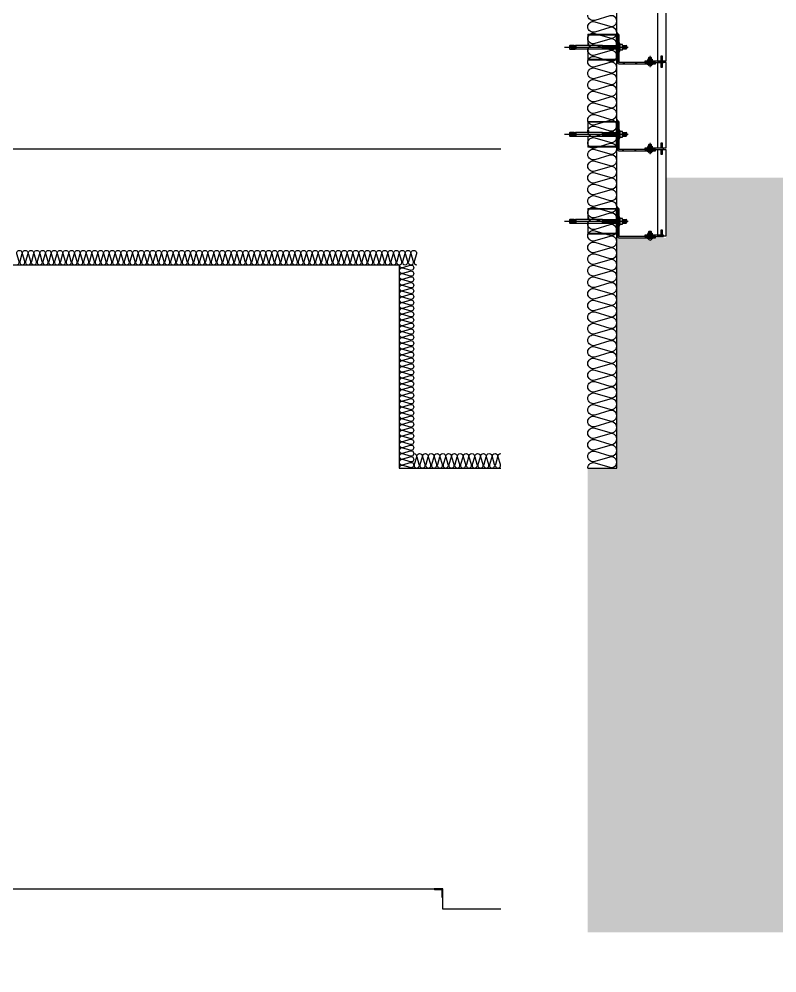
# Model space of a CAD drawing. Header units: millimetres. Extents: x 17311 to 801382, y -242618 to -104888.
# Drawn here: x 788999 to 791613, y -204319 to -201032 of the extents above; entities that cross this region are included whole.
import ezdxf

# ---------------------------------------------------------------- set-up
doc = ezdxf.new("R2010")
doc.units = ezdxf.units.MM
doc.header["$LTSCALE"] = 250
doc.linetypes.add('CENTER', pattern=[50.8, 31.75, -6.35, 6.35, -6.35])
for name, color, linetype in [('4fin', 4, 'Continuous'), ('[0]치수선', 3, 'Continuous'), ('A-FIN', 6, 'Continuous'), ('A-FIN(EX)', 6, 'Continuous'), ('A-FIN-무근', 7, 'Continuous'), ('ANG', 8, 'Continuous'), ('ISL', 251, 'Continuous'), ('S-TEEL', 4, 'Continuous'), ('TR', 7, 'Continuous'), ('지반', 254, 'Continuous')]:
    doc.layers.add(name, color=color, linetype=linetype)
doc.layers.add('CEN', color=1, linetype='Continuous', lineweight=9)

# ---------------------------------------------------------------- blocks, each defined once
blk = doc.blocks.new('A$C6c7ba7a6')
at = {"layer": '[0]치수선', "ltscale": 0.5}
h = blk.add_hatch(color=8, dxfattribs=at)
h.dxf.hatch_style = 1
h.paths.add_polyline_path([(-140, 0.5), (-140, -1.5), (-137.5, -1.5, 0.414214), (-136.5, -0.5), (-136.5, 40), (-138, 40), (-138, 0.5)])
at = {"color": 9, "linetype": 'Continuous', "lineweight": 25}
for p, q in [((-240, 91.5, 0), (-140, 91.5)), ((-240, 91.5, 0), (-240, 53, 0)), ((-240, 89.5, 0), (-140, 89.5)), ((-137.5, 95.5), (-140, 95.5)), ((-140, 95.5), (-140, 89.5)), ((-140, 93.5), (-138, 93.5)), ((-138, 93.5), (-138, 54)), ((-136.5, 94.5), (-136.5, 54)), ((-240, 60.2, 0), (-237, 60.2, 0)), ((-240, 41, 0), (-240, 2.5, 0)), ((-237, 53, 0), (-237, 60.2, 0)), ((-142, 54), (-136.5, 54)), ((-136.5, 40), (-142, 40)), ((-138, 0.5), (-138, 40)), ((-136.5, 40), (-136.5, -0.5)), ((-140, 4.5), (-240, 4.5, 0)), ((-140, 2.5), (-240, 2.5, 0)), ((-140, 4.5), (-140, -1.5)), ((-138, 0.5), (-140, 0.5)), ((-140, -1.5), (-137.5, -1.5))]:
    blk.add_line(p, q, dxfattribs=at)
at = {"color": 9, "ltscale": 0.5}
for p, q in [((-142, 89.5), (-142, 54)), ((-188.8, 53), (-131.5, 53)), ((-188.8, 53), (-187.3, 51.5)), ((-188.8, 41), (-188.8, 53)), ((-188.8, 51.5), (-131.5, 51.5)), ((-188.8, 42.5), (-131.5, 42.5)), ((-188.8, 41), (-187.3, 42.5)), ((-188.8, 41), (-131.5, 41)), ((-187.3, 42.5), (-187.3, 51.5)), ((-142, 40), (-142, 4.5)), ((-129.5, 61.3), (-131.5, 61.3)), ((-131.5, 61.3), (-131.5, 32.8)), ((-129.5, 32.8), (-129.5, 61.3)), ((-129.5, 56), (-129.5, 38)), ((-129.5, 53), (-129.5, 53)), ((-129.5, 51.5), (-129.4, 51.5)), ((-129.5, 42.5), (-129.4, 42.5)), ((-129.5, 41), (-129.5, 41)), ((-120.5, 56.5), (-129, 56.5)), ((-129, 37.5), (-120.5, 37.5)), ((-128.3, 47), (-121.2, 47)), ((-120.1, 51.5), (-106, 51.5)), ((-120.1, 42.5), (-106, 42.5)), ((-120, 38), (-120, 56)), ((-120, 53), (-107.5, 53)), ((-120, 41), (-107.5, 41)), ((-107.5, 41), (-107.5, 53)), ((-106, 51.5), (-107.5, 53)), ((-106, 42.5), (-107.5, 41)), ((-106, 42.5), (-106, 51.5)), ((-131.5, 32.8), (-129.5, 32.8))]:
    blk.add_line(p, q, dxfattribs=at)
at = {"color": 9}
for p, q in [((-302.6, 52, 0), (-302.6, 50.3, 0)), ((-302.6, 43.2, 0), (-302.6, 41.5, 0)), ((-302.6, 41.7, 0), (-297, 42.5, 0)), ((-297, 51.5, 0), (-302.5, 52.3, 0)), ((-302.1, 49.5, 0), (-300.3, 48.3, 0)), ((-302.1, 44, 0), (-300.3, 45.2, 0)), ((-286.6, 53, 0), (-301.6, 53, 0)), ((-301.6, 40.5, 0), (-286.6, 40.5, 0)), ((-292.1, 47.7, 0), (-298.7, 47.7, 0)), ((-292.1, 45.7, 0), (-298.7, 45.7, 0)), ((-297, 51.5, 0), (-283, 51.5, 0)), ((-297, 42.5, 0), (-283, 42.5, 0)), ((-291.6, 48.2, 0), (-291.6, 48.7, 0)), ((-291.6, 44.7, 0), (-291.6, 45.2, 0)), ((-289.6, 50.7, 0), (-289.6, 50.7, 0)), ((-289.6, 42.7, 0), (-289.6, 42.7, 0)), ((-287.6, 44.7, 0), (-287.6, 48.7, 0)), ((-286.6, 53, 0), (-283.6, 53, 0)), ((-286.6, 40.5, 0), (-283.6, 40.5, 0)), ((-283.6, 53, 0), (-283.6, 40.5, 0)), ((-283, 41, 0), (-283, 53, 0)), ((-280, 53, 0), (-283, 53, 0)), ((-283, 41, 0), (-280, 41, 0)), ((-280, 41, 0), (-280, 53, 0)), ((-188.8, 53), (-280, 53, 0)), ((-280, 41, 0), (-188.8, 41))]:
    blk.add_line(p, q, dxfattribs=at)
at = {"color": 9, "linetype": 'Continuous', "lineweight": 25}
for centre, start, end in [((-137.5, 94.5), 0, 90), ((-137.5, -0.5), 270, 0)]:
    blk.add_arc(centre, 1, start, end, dxfattribs=at)
at = {"color": 9}
for centre, radius, start, end in [((-301.6, 52, 0), 1, 90, 180), ((-301.6, 50.3, 0), 1, 180, 236.3099), ((-301.6, 43.2, 0), 1, 123.6901, 180), ((-301.6, 41.5, 0), 1, 180, 270), ((-298.7, 50.7, 0), 3, 236.3099, 270), ((-298.7, 42.7, 0), 3, 90, 123.6901), ((-292.1, 48.2, 0), 0.5, 270, 0), ((-292.1, 45.2, 0), 0.5, 0, 90), ((-289.6, 48.7, 0), 2, 90, 180), ((-289.6, 44.7, 0), 2, 180, 270), ((-289.6, 48.7, 0), 2, 0, 90), ((-289.6, 44.7, 0), 2, 270, 0)]:
    blk.add_arc(centre, radius, start, end, dxfattribs=at)
at = {"color": 9, "ltscale": 0.5}
for centre, start, end in [((-129, 56), 90, 180), ((-129, 38), 180, 270), ((-120.5, 56), 0, 90), ((-120.5, 38), 270, 0)]:
    blk.add_arc(centre, 0.5, start, end, dxfattribs=at)
for centre, major_axis, ratio, start_param, end_param in [((-128.6, 42.2), (0.31, 4.75), 0.187111, 0, 3.166211), ((-128.6, 51.7), (0.31, -4.75), 0.185991, 3.117121, 6.283185), ((-120.9, 51.7), (0.31, 4.75), 0.185108, 3.141593, 6.30754), ((-120.9, 42.2), (0.31, -4.75), 0.185359, -0.024388, 3.141593)]:
    blk.add_ellipse(centre, major_axis=major_axis, ratio=ratio, start_param=start_param, end_param=end_param, dxfattribs=at)
at = {"layer": '[0]치수선', "color": 8, "linetype": 'CENTER', "ltscale": 0.2}
for p, q in [((-320, 47, 0), (-101, 47)), ((-136.5, 54), (-136.5, 40))]:
    blk.add_line(p, q, dxfattribs=at)
at = {"layer": 'ANG'}
for p, q in [((-15.6, 1.5), (-35.4, 1.5)), ((-35.4, 1.5), (-35.4, -0.5)), ((-29.5, 5.5), (-30.5, 6.4)), ((-30.5, 6.4), (-28.5, 6.4)), ((-29.5, 11.4), (-28.5, 12.4)), ((-21.5, 11.4), (-29.5, 11.4)), ((-29.5, 6.4), (-29.5, 11.4)), ((-21.5, 10.4), (-29.5, 10.4)), ((-21.5, 9.4), (-29.5, 9.4)), ((-21.5, 8.4), (-29.5, 8.4)), ((-21.5, 7.4), (-29.5, 7.4)), ((-28.5, 6.4), (-29.5, 5.5)), ((-29.5, 1.5), (-29.5, 5.5)), ((-28.5, 12.4), (-22.5, 12.4)), ((-28.5, 6.4), (-22.5, 6.4)), ((-22.5, 12.4), (-21.5, 11.4)), ((-20.5, 6.4), (-22.5, 6.4)), ((-22.5, 6.4), (-21.5, 5.5)), ((-21.5, 11.4), (-21.5, 6.4)), ((-15.6, -0.5), (-15.6, 1.5)), ((-35.3, -12.5), (-35.3, -10.5)), ((-15.4, -12.5), (-35.3, -12.5)), ((-15.4, -10.5), (-15.4, -12.5))]:
    blk.add_line(p, q, dxfattribs=at)
at = {"layer": 'ANG', "extrusion": (0, 0, -1)}
for p, q in [((-32.4, 6.4), (-32.9, 5.9)), ((-32.9, 5.9), (-32.9, 2)), ((-32.9, 2), (-32.4, 1.5)), ((-30.5, 6.4), (-32.4, 6.4)), ((-21.5, 5.5), (-20.5, 6.4)), ((-21.5, 1.5), (-21.5, 5.5)), ((-20.5, 6.4), (-18.6, 6.4)), ((-18.6, 6.4), (-18.1, 5.9)), ((-18.1, 2), (-18.6, 1.5)), ((-18.1, 5.9), (-18.1, 2))]:
    blk.add_line(p, q, dxfattribs=at)
blk.add_lwpolyline([(-13.5, -0.5), (-13.5, 17), (-16.5, 17), (-16.5, -0.5)], dxfattribs=at)
at = {"layer": 'ANG'}
blk.add_lwpolyline([(-43.5, -5.5), (21.5, -5.5), (21.5, -0.5), (-43.5, -0.5)], close=True, dxfattribs=at)
blk.add_arc((-25.3, -9.5), 8.08, 202.3911, 337.6089, dxfattribs=at)
at = {"layer": 'S-TEEL'}
blk.add_lwpolyline([(-131.5, -10.5), (-6.5, -10.5), (-6.5, -5.5), (-131.5, -5.5), (-131.5, 89.5), (-136.5, 89.5), (-136.5, -5.5, 0.414214)], format="xyb", close=True, dxfattribs=at)
blk = doc.blocks.new('A$C878c86f0')
at = {"layer": '[0]치수선', "ltscale": 0.5}
h = blk.add_hatch(color=8, dxfattribs=at)
h.dxf.hatch_style = 1
h.paths.add_polyline_path([(-140, 0.5), (-140, -1.5), (-137.5, -1.5, 0.414214), (-136.5, -0.5), (-136.5, 40), (-138, 40), (-138, 0.5)])
at = {"layer": 'S-TEEL'}
h = blk.add_hatch(dxfattribs=at)
h.set_pattern_fill('JIS_LC_20A', color=8, scale=1.5, angle=180)
h.set_pattern_definition([(225, (13215.134, 33281.177), (21.213203, -21.213203), []), (225, (13213.634, 33281.177), (21.213203, -21.213203), [])])
h.paths.add_polyline_path([(-131.5, -10.5, -0.414214), (-136.5, -5.5), (-136.5, 89.5), (-131.5, 89.5), (-131.5, -5.5), (-6.5, -5.5), (-6.5, -10.5)])
at = {"color": 9, "linetype": 'Continuous', "lineweight": 25}
for p, q in [((-240, 91.5, 0), (-140, 91.5)), ((-240, 91.5, 0), (-240, 53, 0)), ((-240, 89.5, 0), (-140, 89.5)), ((-137.5, 95.5), (-140, 95.5)), ((-140, 95.5), (-140, 89.5)), ((-140, 93.5), (-138, 93.5)), ((-138, 93.5), (-138, 54)), ((-136.5, 94.5), (-136.5, 54)), ((-240, 60.2, 0), (-237, 60.2, 0)), ((-240, 41, 0), (-240, 2.5, 0)), ((-237, 53, 0), (-237, 60.2, 0)), ((-142, 54), (-136.5, 54)), ((-136.5, 40), (-142, 40)), ((-138, 0.5), (-138, 40)), ((-136.5, 40), (-136.5, -0.5)), ((-140, 4.5), (-240, 4.5, 0)), ((-140, 2.5), (-240, 2.5, 0)), ((-140, 4.5), (-140, -1.5)), ((-138, 0.5), (-140, 0.5)), ((-140, -1.5), (-137.5, -1.5))]:
    blk.add_line(p, q, dxfattribs=at)
at = {"color": 9, "ltscale": 0.5}
for p, q in [((-142, 89.5), (-142, 54)), ((-188.8, 53), (-131.5, 53)), ((-188.8, 53), (-187.3, 51.5)), ((-188.8, 41), (-188.8, 53)), ((-188.8, 51.5), (-131.5, 51.5)), ((-188.8, 42.5), (-131.5, 42.5)), ((-188.8, 41), (-187.3, 42.5)), ((-188.8, 41), (-131.5, 41)), ((-187.3, 42.5), (-187.3, 51.5)), ((-142, 40), (-142, 4.5)), ((-129.5, 61.3), (-131.5, 61.3)), ((-131.5, 61.3), (-131.5, 32.8)), ((-129.5, 32.8), (-129.5, 61.3)), ((-129.5, 56), (-129.5, 38)), ((-129.5, 53), (-129.5, 53)), ((-129.5, 51.5), (-129.4, 51.5)), ((-129.5, 42.5), (-129.4, 42.5)), ((-129.5, 41), (-129.5, 41)), ((-120.5, 56.5), (-129, 56.5)), ((-129, 37.5), (-120.5, 37.5)), ((-128.3, 47), (-121.2, 47)), ((-120.1, 51.5), (-106, 51.5)), ((-120.1, 42.5), (-106, 42.5)), ((-120, 38), (-120, 56)), ((-120, 53), (-107.5, 53)), ((-120, 41), (-107.5, 41)), ((-107.5, 41), (-107.5, 53)), ((-106, 51.5), (-107.5, 53)), ((-106, 42.5), (-107.5, 41)), ((-106, 42.5), (-106, 51.5)), ((-131.5, 32.8), (-129.5, 32.8))]:
    blk.add_line(p, q, dxfattribs=at)
at = {"color": 9}
for p, q in [((-302.6, 52, 0), (-302.6, 50.3, 0)), ((-302.6, 43.2, 0), (-302.6, 41.5, 0)), ((-302.6, 41.7, 0), (-297, 42.5, 0)), ((-297, 51.5, 0), (-302.5, 52.3, 0)), ((-302.1, 49.5, 0), (-300.3, 48.3, 0)), ((-302.1, 44, 0), (-300.3, 45.2, 0)), ((-286.6, 53, 0), (-301.6, 53, 0)), ((-301.6, 40.5, 0), (-286.6, 40.5, 0)), ((-292.1, 47.7, 0), (-298.7, 47.7, 0)), ((-292.1, 45.7, 0), (-298.7, 45.7, 0)), ((-297, 51.5, 0), (-283, 51.5, 0)), ((-297, 42.5, 0), (-283, 42.5, 0)), ((-291.6, 48.2, 0), (-291.6, 48.7, 0)), ((-291.6, 44.7, 0), (-291.6, 45.2, 0)), ((-289.6, 50.7, 0), (-289.6, 50.7, 0)), ((-289.6, 42.7, 0), (-289.6, 42.7, 0)), ((-287.6, 44.7, 0), (-287.6, 48.7, 0)), ((-286.6, 53, 0), (-283.6, 53, 0)), ((-286.6, 40.5, 0), (-283.6, 40.5, 0)), ((-283.6, 53, 0), (-283.6, 40.5, 0)), ((-283, 41, 0), (-283, 53, 0)), ((-280, 53, 0), (-283, 53, 0)), ((-283, 41, 0), (-280, 41, 0)), ((-280, 41, 0), (-280, 53, 0)), ((-188.8, 53), (-280, 53, 0)), ((-280, 41, 0), (-188.8, 41))]:
    blk.add_line(p, q, dxfattribs=at)
at = {"color": 9, "linetype": 'Continuous', "lineweight": 25}
for centre, start, end in [((-137.5, 94.5), 0, 90), ((-137.5, -0.5), 270, 0)]:
    blk.add_arc(centre, 1, start, end, dxfattribs=at)
at = {"color": 9}
for centre, radius, start, end in [((-301.6, 52, 0), 1, 90, 180), ((-301.6, 50.3, 0), 1, 180, 236.3099), ((-301.6, 43.2, 0), 1, 123.6901, 180), ((-301.6, 41.5, 0), 1, 180, 270), ((-298.7, 50.7, 0), 3, 236.3099, 270), ((-298.7, 42.7, 0), 3, 90, 123.6901), ((-292.1, 48.2, 0), 0.5, 270, 0), ((-292.1, 45.2, 0), 0.5, 0, 90), ((-289.6, 48.7, 0), 2, 90, 180), ((-289.6, 44.7, 0), 2, 180, 270), ((-289.6, 48.7, 0), 2, 0, 90), ((-289.6, 44.7, 0), 2, 270, 0)]:
    blk.add_arc(centre, radius, start, end, dxfattribs=at)
at = {"color": 9, "ltscale": 0.5}
for centre, start, end in [((-129, 56), 90, 180), ((-129, 38), 180, 270), ((-120.5, 56), 0, 90), ((-120.5, 38), 270, 0)]:
    blk.add_arc(centre, 0.5, start, end, dxfattribs=at)
for centre, major_axis, ratio, start_param, end_param in [((-128.6, 42.2), (0.31, 4.75), 0.187111, 0, 3.166211), ((-128.6, 51.7), (0.31, -4.75), 0.185991, 3.117121, 6.283185), ((-120.9, 51.7), (0.31, 4.75), 0.185108, 3.141593, 6.30754), ((-120.9, 42.2), (0.31, -4.75), 0.185359, -0.024388, 3.141593)]:
    blk.add_ellipse(centre, major_axis=major_axis, ratio=ratio, start_param=start_param, end_param=end_param, dxfattribs=at)
at = {"layer": '[0]치수선', "color": 8, "linetype": 'CENTER', "ltscale": 0.2}
for p, q in [((-320, 47, 0), (-101, 47)), ((-136.5, 54), (-136.5, 40))]:
    blk.add_line(p, q, dxfattribs=at)
at = {"layer": 'ANG'}
for p, q in [((-15.6, 1.5), (-35.4, 1.5)), ((-35.4, 1.5), (-35.4, -0.5)), ((-29.5, 5.5), (-30.5, 6.4)), ((-30.5, 6.4), (-28.5, 6.4)), ((-29.5, 11.4), (-28.5, 12.4)), ((-21.5, 11.4), (-29.5, 11.4)), ((-29.5, 6.4), (-29.5, 11.4)), ((-21.5, 10.4), (-29.5, 10.4)), ((-21.5, 9.4), (-29.5, 9.4)), ((-21.5, 8.4), (-29.5, 8.4)), ((-21.5, 7.4), (-29.5, 7.4)), ((-28.5, 6.4), (-29.5, 5.5)), ((-29.5, 1.5), (-29.5, 5.5)), ((-28.5, 12.4), (-22.5, 12.4)), ((-28.5, 6.4), (-22.5, 6.4)), ((-22.5, 12.4), (-21.5, 11.4)), ((-20.5, 6.4), (-22.5, 6.4)), ((-22.5, 6.4), (-21.5, 5.5)), ((-21.5, 11.4), (-21.5, 6.4)), ((-15.6, -0.5), (-15.6, 1.5)), ((-35.3, -12.5), (-35.3, -10.5)), ((-15.4, -12.5), (-35.3, -12.5)), ((-15.4, -10.5), (-15.4, -12.5))]:
    blk.add_line(p, q, dxfattribs=at)
at = {"layer": 'ANG', "extrusion": (0, 0, -1)}
for p, q in [((-32.4, 6.4), (-32.9, 5.9)), ((-32.9, 5.9), (-32.9, 2)), ((-32.9, 2), (-32.4, 1.5)), ((-30.5, 6.4), (-32.4, 6.4)), ((-21.5, 5.5), (-20.5, 6.4)), ((-21.5, 1.5), (-21.5, 5.5)), ((-20.5, 6.4), (-18.6, 6.4)), ((-18.6, 6.4), (-18.1, 5.9)), ((-18.1, 2), (-18.6, 1.5)), ((-18.1, 5.9), (-18.1, 2))]:
    blk.add_line(p, q, dxfattribs=at)
for points in [[(-13.5, -0.5), (-13.5, 17), (-16.5, 17), (-16.5, -0.5)], [(-16.5, -5.5), (-16.5, -23), (-13.5, -23), (-13.5, -5.5)]]:
    blk.add_lwpolyline(points, dxfattribs=at)
at = {"layer": 'ANG'}
blk.add_lwpolyline([(-43.5, -5.5), (21.5, -5.5), (21.5, -0.5), (-43.5, -0.5)], close=True, dxfattribs=at)
blk.add_arc((-25.3, -9.5), 8.08, 202.3911, 337.6089, dxfattribs=at)
at = {"layer": 'CEN'}
blk.add_line((-25.5, 17.8), (-25.5, -21.2), dxfattribs=at)
at = {"layer": 'S-TEEL'}
blk.add_lwpolyline([(-131.5, -10.5), (-6.5, -10.5), (-6.5, -5.5), (-131.5, -5.5), (-131.5, 89.5), (-136.5, 89.5), (-136.5, -5.5, 0.414214)], format="xyb", close=True, dxfattribs=at)
blk = doc.blocks.new('A$C1B416526')
at = {"layer": '4fin'}
blk.add_lwpolyline([(-30, 70, 0.164028), (-28.7, 67), (-3, 67), (-3, 41.2, 0.19024), (0, 40), (0, 70)], format="xyb", close=True, dxfattribs=at)
at = {"layer": 'A-FIN-무근'}
for p, q in [((0, 0), (0, 70)), ((200, 0), (0, 0))]:
    blk.add_line(p, q, dxfattribs=at)

msp = doc.modelspace()

# ---------------------------------------------------------------- hatches: boundary and pattern name
at = {"layer": '지반'}
h = msp.add_hatch(dxfattribs=at)
h.set_pattern_fill('EARTH', color=251, scale=70, angle=45)
h.paths.add_polyline_path([(746860.7, -201889.5), (739060.7, -201889.5), (739060.7, -203129.5), (739160.7, -203129.5), (739160.7, -203189.5), (735960.7, -203189.5), (735960.7, -203129.5), (736060.7, -203129.5), (736060.7, -201889.5), (728260.7, -201889.5), (728260.7, -203129.5), (728360.7, -203129.5), (728360.7, -203189.5), (725160.7, -203189.5), (725160.7, -203129.5), (725260.7, -203129.5), (725260.7, -201889.5), (717530.7, -201889.5), (717530.7, -203199.5), (717630.7, -203199.5), (717630.7, -203259.5), (714290.7, -203259.5), (714290.7, -203199.5), (714390.7, -203199.5), (714390.7, -201899.5), (712730.7, -201899.5), (712730.7, -202599.5), (712430.7, -202599.5), (712430.7, -203659.5), (713030.7, -203659.5), (713030.7, -205299.5), (713130.7, -205299.5), (713130.7, -205359.5), (704240.7, -205359.5), (704240.7, -205299.5), (704340.7, -205299.5), (704340.7, -203659.5), (705660.7, -203659.5), (705660.7, -202089.8), (705490.7, -202089.8), (705490.7, -201979.5), (703610.7, -201979.5), (703610.7, -202229.5), (703660.7, -202229.5), (703660.7, -202289.5), (703410.7, -202289.5), (703410.7, -202229.5), (703460.7, -202229.5), (703460.7, -202129.5), (692060.7, -202129.5), (692060.7, -201879.5), (650617.6, -201879.5), (650617.6, -213174), (801382.4, -213174), (801382.4, -201579.5), (791230.7, -201579.5), (791230.7, -201786.8), (791060.7, -201786.8), (791060.7, -202579.5), (790960.7, -202579.5), (790960.7, -204179.5), (792310.7, -204179.5), (792310.7, -205679.5), (792410.7, -205679.5), (792410.7, -205739.5), (783660.7, -205739.5), (783660.7, -205679.5), (783760.7, -205679.5), (783760.7, -204639.5), (782260.7, -204639.5), (782260.7, -205679.5), (782360.7, -205679.5), (782360.7, -205739.5), (779160.7, -205739.5), (779160.7, -205679.5), (779260.7, -205679.5), (779260.7, -204539.5), (771460.7, -204539.5), (771460.7, -205679.5), (771560.7, -205679.5), (771560.7, -205739.5), (768360.7, -205739.5), (768360.7, -205679.5), (768460.7, -205679.5), (768460.7, -204179.5), (769360.7, -204179.5), (769360.7, -201889.5), (760660.7, -201889.5), (760660.7, -203129.5), (760760.7, -203129.5), (760760.7, -203189.5), (757560.7, -203189.5), (757560.7, -203129.5), (757660.7, -203129.5), (757660.7, -201889.5), (749860.7, -201889.5), (749860.7, -203129.5), (749960.7, -203129.5), (749960.7, -203189.5), (746760.7, -203189.5), (746760.7, -203129.5), (746860.7, -203129.5)])

# ---------------------------------------------------------------- linework, layer by layer
at = {"layer": 'A-FIN'}
for p, q in [((784560.7, -201479.5), (790660.7, -201479.5)), ((769860.7, -204029.5), (790460.7, -204029.5))]:
    msp.add_line(p, q, dxfattribs=at)
at = {"layer": 'A-FIN(EX)'}
for points in [[(791200.7, -200894.5), (791200.7, -201176.5), (791230.7, -201176.5), (791230.7, -200894.5)], [(791200.7, -201182.5), (791200.7, -201476.5), (791230.7, -201476.5), (791230.7, -201182.5)], [(791200.7, -201482.5), (791200.7, -201779.5), (791230.7, -201779.5), (791230.7, -201482.5)]]:
    msp.add_lwpolyline(points, close=True, dxfattribs=at)
at = {"layer": 'ISL'}
for p, q in [((791060.7, -202579.5), (791060.7, -154479.5)), ((790960.7, -202579.5), (791060.7, -202579.5))]:
    msp.add_line(p, q, dxfattribs=at)
for points in [[(790960.7, -202579.5, -0.509267), (790984.9, -202561.8), (791036.4, -202577.1, 1.372593), (791036.4, -202541.8), (790984.9, -202557.1, -0.509267), (790960.7, -202539.5, -0.509267), (790984.9, -202521.8), (791036.4, -202537.1, 1.372593), (791036.4, -202501.8), (790984.9, -202517.1, -0.509267), (790960.7, -202499.5, -0.509267), (790984.9, -202481.8), (791036.4, -202497.1, 1.372593), (791036.4, -202461.8), (790984.9, -202477.1, -0.509267), (790960.7, -202459.5, -0.509267), (790984.9, -202441.8), (791036.4, -202457.1, 1.372593), (791036.4, -202421.8), (790984.9, -202437.1, -0.509267), (790960.7, -202419.5, -0.509267), (790984.9, -202401.8), (791036.4, -202417.1, 1.372593), (791036.4, -202381.8), (790984.9, -202397.1, -0.509267), (790960.7, -202379.5, -0.509267), (790984.9, -202361.8), (791036.4, -202377.1, 1.372593), (791036.4, -202341.8), (790984.9, -202357.1, -0.509267), (790960.7, -202339.5, -0.509267), (790984.9, -202321.8), (791036.4, -202337.1, 1.372593), (791036.4, -202301.8), (790984.9, -202317.1, -0.509267), (790960.7, -202299.5, -0.509267), (790984.9, -202281.8), (791036.4, -202297.1, 1.372593), (791036.4, -202261.8), (790984.9, -202277.1, -0.509267), (790960.7, -202259.5, -0.509267), (790984.9, -202241.8), (791036.4, -202257.1, 1.372593), (791036.4, -202221.8), (790984.9, -202237.1, -0.509267), (790960.7, -202219.5, -0.509267), (790984.9, -202201.8), (791036.4, -202217.1, 1.372593), (791036.4, -202181.8), (790984.9, -202197.1, -0.509267), (790960.7, -202179.5, -0.509267), (790984.9, -202161.8), (791036.4, -202177.1, 1.372593), (791036.4, -202141.8), (790984.9, -202157.1, -0.509267), (790960.7, -202139.5, -0.509267), (790984.9, -202121.8), (791036.4, -202137.1, 1.372593), (791036.4, -202101.8), (790984.9, -202117.1, -0.509267), (790960.7, -202099.5, -0.509267), (790984.9, -202081.8), (791036.4, -202097.1, 1.372593), (791036.4, -202061.8), (790984.9, -202077.1, -0.509267), (790960.7, -202059.5, -0.509267), (790984.9, -202041.8), (791036.4, -202057.1, 1.372593), (791036.4, -202021.8), (790984.9, -202037.1, -0.509267), (790960.7, -202019.5, -0.509267), (790984.9, -202001.8), (791036.4, -202017.1, 1.372593), (791036.4, -201981.8), (790984.9, -201997.1, -0.509267), (790960.7, -201979.5, -0.509267), (790984.9, -201961.8), (791036.4, -201977.1, 1.372593), (791036.4, -201941.8), (790984.9, -201957.1, -0.509267), (790960.7, -201939.5, -0.509267), (790984.9, -201921.8), (791036.4, -201937.1, 1.372593), (791036.4, -201901.8), (790984.9, -201917.1, -0.509267), (790960.7, -201899.5, -0.509267), (790984.9, -201881.8), (791036.4, -201897.1, 1.372593), (791036.4, -201861.8), (790984.9, -201877.1, -0.509267), (790960.7, -201859.5, -0.509267), (790984.9, -201841.8), (791036.4, -201857.1, 1.372593), (791036.4, -201821.8), (790984.9, -201837.1, -0.509267), (790960.7, -201819.5, -0.509267), (790984.9, -201801.8), (791036.4, -201817.1, 1.372593), (791036.4, -201781.8), (790984.9, -201797.1, -0.509267), (790960.7, -201779.5, -0.509267), (790984.9, -201761.8), (791036.4, -201777.1, 1.372593), (791036.4, -201741.8), (790984.9, -201757.1, -0.509267), (790960.7, -201739.5, -0.509267), (790984.9, -201721.8), (791036.4, -201737.1, 1.372593), (791036.4, -201701.8), (790984.9, -201717.1, -0.509267), (790960.7, -201699.5, -0.509267), (790984.9, -201681.8), (791036.4, -201697.1, 1.372593), (791036.4, -201661.8), (790984.9, -201677.1, -0.509267), (790960.7, -201659.5, -0.509267), (790984.9, -201641.8), (791036.4, -201657.1, 1.372593), (791036.4, -201621.8), (790984.9, -201637.1, -0.509267), (790960.7, -201619.5, -0.509267), (790984.9, -201601.8), (791036.4, -201617.1, 1.372593), (791036.4, -201581.8), (790984.9, -201597.1, -0.509267), (790960.7, -201579.5, -0.509267), (790984.9, -201561.8), (791036.4, -201577.1, 1.372593), (791036.4, -201541.8), (790984.9, -201557.1, -0.509267), (790960.7, -201539.5, -0.509267), (790984.9, -201521.8), (791036.4, -201537.1, 1.372593), (791036.4, -201501.8), (790984.9, -201517.1, -0.509267), (790960.7, -201499.5, -0.509267), (790984.9, -201481.8), (791036.4, -201497.1, 1.372593), (791036.4, -201461.8), (790984.9, -201477.1, -0.509267), (790960.7, -201459.5, -0.509267), (790984.9, -201441.8), (791036.4, -201457.1, 1.372593), (791036.4, -201421.8), (790984.9, -201437.1, -0.509267), (790960.7, -201419.5, -0.509267), (790984.9, -201401.8), (791036.4, -201417.1, 1.372593), (791036.4, -201381.8), (790984.9, -201397.1, -0.509267), (790960.7, -201379.5, -0.509267), (790984.9, -201361.8), (791036.4, -201377.1, 1.372593), (791036.4, -201341.8), (790984.9, -201357.1, -0.509267), (790960.7, -201339.5, -0.509267), (790984.9, -201321.8), (791036.4, -201337.1, 1.372593), (791036.4, -201301.8), (790984.9, -201317.1, -0.509267), (790960.7, -201299.5, -0.509267), (790984.9, -201281.8), (791036.4, -201297.1, 1.372593), (791036.4, -201261.8), (790984.9, -201277.1, -0.509267), (790960.7, -201259.5, -0.509267), (790984.9, -201241.8), (791036.4, -201257.1, 1.372593), (791036.4, -201221.8), (790984.9, -201237.1, -0.509267), (790960.7, -201219.5, -0.509267), (790984.9, -201201.8), (791036.4, -201217.1, 1.372593), (791036.4, -201181.8), (790984.9, -201197.1, -0.509267), (790960.7, -201179.5, -0.509267), (790984.9, -201161.8), (791036.4, -201177.1, 1.372593), (791036.4, -201141.8), (790984.9, -201157.1, -0.509267), (790960.7, -201139.5, -0.509267), (790984.9, -201121.8), (791036.4, -201137.1, 1.372593), (791036.4, -201101.8), (790984.9, -201117.1, -0.509267), (790960.7, -201099.5, -0.509267), (790984.9, -201081.8), (791036.4, -201097.1, 1.372593), (791036.4, -201061.8), (790984.9, -201077.1, -0.509267), (790960.7, -201059.5, -0.509267), (790984.9, -201041.8), (791036.4, -201057.1, 1.372593), (791036.4, -201021.8), (790984.9, -201037.1, -0.509267), (790960.7, -201019.5, -0.509267)], [(788990.7, -201879.5, 0.509267), (788999.5, -201867.4), (788991.8, -201841.6, -1.372593), (789009.5, -201841.6), (789001.8, -201867.4, 0.509267), (789010.7, -201879.5, 0.509267), (789019.5, -201867.4), (789011.8, -201841.6, -1.372593), (789029.5, -201841.6), (789021.8, -201867.4, 0.509267), (789030.7, -201879.5, 0.509267), (789039.5, -201867.4), (789031.8, -201841.6, -1.372593), (789049.5, -201841.6), (789041.8, -201867.4, 0.509267), (789050.7, -201879.5, 0.509267), (789059.5, -201867.4), (789051.8, -201841.6, -1.372593), (789069.5, -201841.6), (789061.8, -201867.4, 0.509267), (789070.7, -201879.5, 0.509267), (789079.5, -201867.4), (789071.8, -201841.6, -1.372593), (789089.5, -201841.6), (789081.8, -201867.4, 0.509267), (789090.7, -201879.5, 0.509267), (789099.5, -201867.4), (789091.8, -201841.6, -1.372593), (789109.5, -201841.6), (789101.8, -201867.4, 0.509267), (789110.7, -201879.5, 0.509267), (789119.5, -201867.4), (789111.8, -201841.6, -1.372593), (789129.5, -201841.6), (789121.8, -201867.4, 0.509267), (789130.7, -201879.5, 0.509267), (789139.5, -201867.4), (789131.8, -201841.6, -1.372593), (789149.5, -201841.6), (789141.8, -201867.4, 0.509267), (789150.7, -201879.5, 0.509267), (789159.5, -201867.4), (789151.8, -201841.6, -1.372593), (789169.5, -201841.6), (789161.8, -201867.4, 0.509267), (789170.7, -201879.5, 0.509267), (789179.5, -201867.4), (789171.8, -201841.6, -1.372593), (789189.5, -201841.6), (789181.8, -201867.4, 0.509267), (789190.7, -201879.5, 0.509267), (789199.5, -201867.4), (789191.8, -201841.6, -1.372593), (789209.5, -201841.6), (789201.8, -201867.4, 0.509267), (789210.7, -201879.5, 0.509267), (789219.5, -201867.4), (789211.8, -201841.6, -1.372593), (789229.5, -201841.6), (789221.8, -201867.4, 0.509267), (789230.7, -201879.5, 0.509267), (789239.5, -201867.4), (789231.8, -201841.6, -1.372593), (789249.5, -201841.6), (789241.8, -201867.4, 0.509267), (789250.7, -201879.5, 0.509267), (789259.5, -201867.4), (789251.8, -201841.6, -1.372593), (789269.5, -201841.6), (789261.8, -201867.4, 0.509267), (789270.7, -201879.5, 0.509267), (789279.5, -201867.4), (789271.8, -201841.6, -1.372593), (789289.5, -201841.6), (789281.8, -201867.4, 0.509267), (789290.7, -201879.5, 0.509267), (789299.5, -201867.4), (789291.8, -201841.6, -1.372593), (789309.5, -201841.6), (789301.8, -201867.4, 0.509267), (789310.7, -201879.5, 0.509267), (789319.5, -201867.4), (789311.8, -201841.6, -1.372593), (789329.5, -201841.6), (789321.8, -201867.4, 0.509267), (789330.7, -201879.5, 0.509267), (789339.5, -201867.4), (789331.8, -201841.6, -1.372593), (789349.5, -201841.6), (789341.8, -201867.4, 0.509267), (789350.7, -201879.5, 0.509267), (789359.5, -201867.4), (789351.8, -201841.6, -1.372593), (789369.5, -201841.6), (789361.8, -201867.4, 0.509267), (789370.7, -201879.5, 0.509267), (789379.5, -201867.4), (789371.8, -201841.6, -1.372593), (789389.5, -201841.6), (789381.8, -201867.4, 0.509267), (789390.7, -201879.5, 0.509267), (789399.5, -201867.4), (789391.8, -201841.6, -1.372593), (789409.5, -201841.6), (789401.8, -201867.4, 0.509267), (789410.7, -201879.5, 0.509267), (789419.5, -201867.4), (789411.8, -201841.6, -1.372593), (789429.5, -201841.6), (789421.8, -201867.4, 0.509267), (789430.7, -201879.5, 0.509267), (789439.5, -201867.4), (789431.8, -201841.6, -1.372593), (789449.5, -201841.6), (789441.8, -201867.4, 0.509267), (789450.7, -201879.5, 0.509267), (789459.5, -201867.4), (789451.8, -201841.6, -1.372593), (789469.5, -201841.6), (789461.8, -201867.4, 0.509267), (789470.7, -201879.5, 0.509267), (789479.5, -201867.4), (789471.8, -201841.6, -1.372593), (789489.5, -201841.6), (789481.8, -201867.4, 0.509267), (789490.7, -201879.5, 0.509267), (789499.5, -201867.4), (789491.8, -201841.6, -1.372593), (789509.5, -201841.6), (789501.8, -201867.4, 0.509267), (789510.7, -201879.5, 0.509267), (789519.5, -201867.4), (789511.8, -201841.6, -1.372593), (789529.5, -201841.6), (789521.8, -201867.4, 0.509267), (789530.7, -201879.5, 0.509267), (789539.5, -201867.4), (789531.8, -201841.6, -1.372593), (789549.5, -201841.6), (789541.8, -201867.4, 0.509267), (789550.7, -201879.5, 0.509267), (789559.5, -201867.4), (789551.8, -201841.6, -1.372593), (789569.5, -201841.6), (789561.8, -201867.4, 0.509267), (789570.7, -201879.5, 0.509267), (789579.5, -201867.4), (789571.8, -201841.6, -1.372593), (789589.5, -201841.6), (789581.8, -201867.4, 0.509267), (789590.7, -201879.5, 0.509267), (789599.5, -201867.4), (789591.8, -201841.6, -1.372593), (789609.5, -201841.6), (789601.8, -201867.4, 0.509267), (789610.7, -201879.5, 0.509267), (789619.5, -201867.4), (789611.8, -201841.6, -1.372593), (789629.5, -201841.6), (789621.8, -201867.4, 0.509267), (789630.7, -201879.5, 0.509267), (789639.5, -201867.4), (789631.8, -201841.6, -1.372593), (789649.5, -201841.6), (789641.8, -201867.4, 0.509267), (789650.7, -201879.5, 0.509267), (789659.5, -201867.4), (789651.8, -201841.6, -1.372593), (789669.5, -201841.6), (789661.8, -201867.4, 0.509267), (789670.7, -201879.5, 0.509267), (789679.5, -201867.4), (789671.8, -201841.6, -1.372593), (789689.5, -201841.6), (789681.8, -201867.4, 0.509267), (789690.7, -201879.5, 0.509267), (789699.5, -201867.4), (789691.8, -201841.6, -1.372593), (789709.5, -201841.6), (789701.8, -201867.4, 0.509267), (789710.7, -201879.5, 0.509267), (789719.5, -201867.4), (789711.8, -201841.6, -1.372593), (789729.5, -201841.6), (789721.8, -201867.4, 0.509267), (789730.7, -201879.5, 0.509267), (789739.5, -201867.4), (789731.8, -201841.6, -1.372593), (789749.5, -201841.6), (789741.8, -201867.4, 0.509267), (789750.7, -201879.5, 0.509267), (789759.5, -201867.4), (789751.8, -201841.6, -1.372593), (789769.5, -201841.6), (789761.8, -201867.4, 0.509267), (789770.7, -201879.5, 0.509267), (789779.5, -201867.4), (789771.8, -201841.6, -1.372593), (789789.5, -201841.6), (789781.8, -201867.4, 0.509267), (789790.7, -201879.5, 0.509267), (789799.5, -201867.4), (789791.8, -201841.6, -1.372593), (789809.5, -201841.6), (789801.8, -201867.4, 0.509267), (789810.7, -201879.5, 0.509267), (789819.5, -201867.4), (789811.8, -201841.6, -1.372593), (789829.5, -201841.6), (789821.8, -201867.4, 0.509267), (789830.7, -201879.5, 0.509267), (789839.5, -201867.4), (789831.8, -201841.6, -1.372593), (789849.5, -201841.6), (789841.8, -201867.4, 0.509267), (789850.7, -201879.5, 0.509267), (789859.5, -201867.4), (789851.8, -201841.6, -1.372593), (789869.5, -201841.6), (789861.8, -201867.4, 0.509267), (789870.7, -201879.5, 0.509267), (789879.5, -201867.4), (789871.8, -201841.6, -1.372593), (789889.5, -201841.6), (789881.8, -201867.4, 0.509267), (789890.7, -201879.5, 0.509267), (789899.5, -201867.4), (789891.8, -201841.6, -1.372593), (789909.5, -201841.6), (789901.8, -201867.4, 0.509267), (789910.7, -201879.5, 0.509267), (789919.5, -201867.4), (789911.8, -201841.6, -1.372593), (789929.5, -201841.6), (789921.8, -201867.4, 0.509267), (789930.7, -201879.5, 0.509267), (789939.5, -201867.4), (789931.8, -201841.6, -1.372593), (789949.5, -201841.6), (789941.8, -201867.4, 0.509267), (789950.7, -201879.5, 0.509267), (789959.5, -201867.4), (789951.8, -201841.6, -1.372593), (789969.5, -201841.6), (789961.8, -201867.4, 0.509267), (789970.7, -201879.5, 0.509267), (789979.5, -201867.4), (789971.8, -201841.6, -1.372593), (789989.5, -201841.6), (789981.8, -201867.4, 0.509267), (789990.7, -201879.5, 0.509267), (789999.5, -201867.4), (789991.8, -201841.6, -1.372593), (790009.5, -201841.6), (790001.8, -201867.4, 0.509267), (790010.7, -201879.5, 0.509267), (790019.5, -201867.4), (790011.8, -201841.6, -1.372593), (790029.5, -201841.6), (790021.8, -201867.4, 0.509267), (790030.7, -201879.5, 0.509267), (790039.5, -201867.4), (790031.8, -201841.6, -1.372593), (790049.5, -201841.6), (790041.8, -201867.4, 0.509267), (790050.7, -201879.5, 0.509267), (790059.5, -201867.4), (790051.8, -201841.6, -1.372593), (790069.5, -201841.6), (790061.8, -201867.4, 0.509267), (790070.7, -201879.5, 0.509267), (790079.5, -201867.4), (790071.8, -201841.6, -1.372593), (790089.5, -201841.6), (790081.8, -201867.4, 0.509267), (790090.7, -201879.5, 0.509267), (790099.5, -201867.4), (790091.8, -201841.6, -1.372593), (790109.5, -201841.6), (790101.8, -201867.4, 0.509267), (790110.7, -201879.5, 0.509267), (790119.5, -201867.4), (790111.8, -201841.6, -1.372593), (790129.5, -201841.6), (790121.8, -201867.4, 0.509267), (790130.7, -201879.5, 0.509267), (790139.5, -201867.4), (790131.8, -201841.6, -1.372593), (790149.5, -201841.6), (790141.8, -201867.4, 0.509267), (790150.7, -201879.5, 0.509267), (790159.5, -201867.4), (790151.8, -201841.6, -1.372593), (790169.5, -201841.6), (790161.8, -201867.4, 0.509267), (790170.7, -201879.5, 0.509267), (790179.5, -201867.4), (790171.8, -201841.6, -1.372593), (790189.5, -201841.6), (790181.8, -201867.4, 0.509267), (790190.7, -201879.5, 0.509267), (790199.5, -201867.4), (790191.8, -201841.6, -1.372593), (790209.5, -201841.6), (790201.8, -201867.4, 0.509267), (790210.7, -201879.5, 0.509267), (790219.5, -201867.4), (790211.8, -201841.6, -1.372593), (790229.5, -201841.6), (790221.8, -201867.4, 0.509267), (790230.7, -201879.5, 0.509267), (790239.5, -201867.4), (790231.8, -201841.6, -1.372593), (790249.5, -201841.6), (790241.8, -201867.4, 0.509267), (790250.7, -201879.5, 0.509267), (790259.5, -201867.4), (790251.8, -201841.6, -1.372593), (790269.5, -201841.6), (790261.8, -201867.4, 0.509267), (790270.7, -201879.5, 0.509267), (790279.5, -201867.4), (790271.8, -201841.6, -1.372593), (790289.5, -201841.6), (790281.8, -201867.4, 0.509267), (790290.7, -201879.5, 0.509267), (790299.5, -201867.4), (790291.8, -201841.6, -1.372593), (790309.5, -201841.6), (790301.8, -201867.4, 0.509267), (790310.7, -201879.5, 0.509267), (790319.5, -201867.4), (790311.8, -201841.6, -1.372593), (790329.5, -201841.6), (790321.8, -201867.4, 0.509267), (790330.7, -201879.5, 0.509267), (790339.5, -201867.4), (790331.8, -201841.6, -1.372593), (790349.5, -201841.6), (790341.8, -201867.4, 0.509267), (790350.7, -201879.5, 0.509267), (790359.5, -201867.4), (790351.8, -201841.6, -1.372593), (790369.5, -201841.6), (790361.8, -201867.4, 0.509267), (790370.7, -201879.5)], [(790310.7, -201879.5, 0.509267), (790322.8, -201888.3), (790348.5, -201880.7, -1.372593), (790348.5, -201898.3), (790322.8, -201890.7, 0.509267), (790310.7, -201899.5, 0.509267), (790322.8, -201908.3), (790348.5, -201900.7, -1.372593), (790348.5, -201918.3), (790322.8, -201910.7, 0.509267), (790310.7, -201919.5, 0.509267), (790322.8, -201928.3), (790348.5, -201920.7, -1.372593), (790348.5, -201938.3), (790322.8, -201930.7, 0.509267), (790310.7, -201939.5, 0.509267), (790322.8, -201948.3), (790348.5, -201940.7, -1.372593), (790348.5, -201958.3), (790322.8, -201950.7, 0.509267), (790310.7, -201959.5, 0.509267), (790322.8, -201968.3), (790348.5, -201960.7, -1.372593), (790348.5, -201978.3), (790322.8, -201970.7, 0.509267), (790310.7, -201979.5, 0.509267), (790322.8, -201988.3), (790348.5, -201980.7, -1.372593), (790348.5, -201998.3), (790322.8, -201990.7, 0.509267), (790310.7, -201999.5, 0.509267), (790322.8, -202008.3), (790348.5, -202000.7, -1.372593), (790348.5, -202018.3), (790322.8, -202010.7, 0.509267), (790310.7, -202019.5, 0.509267), (790322.8, -202028.3), (790348.5, -202020.7, -1.372593), (790348.5, -202038.3), (790322.8, -202030.7, 0.509267), (790310.7, -202039.5, 0.509267), (790322.8, -202048.3), (790348.5, -202040.7, -1.372593), (790348.5, -202058.3), (790322.8, -202050.7, 0.509267), (790310.7, -202059.5, 0.509267), (790322.8, -202068.3), (790348.5, -202060.7, -1.372593), (790348.5, -202078.3), (790322.8, -202070.7, 0.509267), (790310.7, -202079.5, 0.509267), (790322.8, -202088.3), (790348.5, -202080.7, -1.372593), (790348.5, -202098.3), (790322.8, -202090.7, 0.509267), (790310.7, -202099.5, 0.509267), (790322.8, -202108.3), (790348.5, -202100.7, -1.372593), (790348.5, -202118.3), (790322.8, -202110.7, 0.509267), (790310.7, -202119.5, 0.509267), (790322.8, -202128.3), (790348.5, -202120.7, -1.372593), (790348.5, -202138.3), (790322.8, -202130.7, 0.509267), (790310.7, -202139.5, 0.509267), (790322.8, -202148.3), (790348.5, -202140.7, -1.372593), (790348.5, -202158.3), (790322.8, -202150.7, 0.509267), (790310.7, -202159.5, 0.509267), (790322.8, -202168.3), (790348.5, -202160.7, -1.372593), (790348.5, -202178.3), (790322.8, -202170.7, 0.509267), (790310.7, -202179.5, 0.509267), (790322.8, -202188.3), (790348.5, -202180.7, -1.372593), (790348.5, -202198.3), (790322.8, -202190.7, 0.509267), (790310.7, -202199.5, 0.509267), (790322.8, -202208.3), (790348.5, -202200.7, -1.372593), (790348.5, -202218.3), (790322.8, -202210.7, 0.509267), (790310.7, -202219.5, 0.509267), (790322.8, -202228.3), (790348.5, -202220.7, -1.372593), (790348.5, -202238.3), (790322.8, -202230.7, 0.509267), (790310.7, -202239.5, 0.509267), (790322.8, -202248.3), (790348.5, -202240.7, -1.372593), (790348.5, -202258.3), (790322.8, -202250.7, 0.509267), (790310.7, -202259.5, 0.509267), (790322.8, -202268.3), (790348.5, -202260.7, -1.372593), (790348.5, -202278.3), (790322.8, -202270.7, 0.509267), (790310.7, -202279.5, 0.509267), (790322.8, -202288.3), (790348.5, -202280.7, -1.372593), (790348.5, -202298.3), (790322.8, -202290.7, 0.509267), (790310.7, -202299.5, 0.509267), (790322.8, -202308.3), (790348.5, -202300.7, -1.372593), (790348.5, -202318.3), (790322.8, -202310.7, 0.509267), (790310.7, -202319.5, 0.509267), (790322.8, -202328.3), (790348.5, -202320.7, -1.372593), (790348.5, -202338.3), (790322.8, -202330.7, 0.509267), (790310.7, -202339.5, 0.509267), (790322.8, -202348.3), (790348.5, -202340.7, -1.372593), (790348.5, -202358.3), (790322.8, -202350.7, 0.509267), (790310.7, -202359.5, 0.509267), (790322.8, -202368.3), (790348.5, -202360.7, -1.372593), (790348.5, -202378.3), (790322.8, -202370.7, 0.509267), (790310.7, -202379.5, 0.509267), (790322.8, -202388.3), (790348.5, -202380.7, -1.372593), (790348.5, -202398.3), (790322.8, -202390.7, 0.509267), (790310.7, -202399.5, 0.509267), (790322.8, -202408.3), (790348.5, -202400.7, -1.372593), (790348.5, -202418.3), (790322.8, -202410.7, 0.509267), (790310.7, -202419.5, 0.509267), (790322.8, -202428.3), (790348.5, -202420.7, -1.372593), (790348.5, -202438.3), (790322.8, -202430.7, 0.509267), (790310.7, -202439.5, 0.509267), (790322.8, -202448.3), (790348.5, -202440.7, -1.372593), (790348.5, -202458.3), (790322.8, -202450.7, 0.509267), (790310.7, -202459.5, 0.509267), (790322.8, -202468.3), (790348.5, -202460.7, -1.372593), (790348.5, -202478.3), (790322.8, -202470.7, 0.509267), (790310.7, -202479.5, 0.509267), (790322.8, -202488.3), (790348.5, -202480.7, -1.372593), (790348.5, -202498.3), (790322.8, -202490.7, 0.509267), (790310.7, -202499.5, 0.509267), (790322.8, -202508.3), (790348.5, -202500.7, -1.372593), (790348.5, -202518.3), (790322.8, -202510.7, 0.509267), (790310.7, -202519.5, 0.509267), (790322.8, -202528.3), (790348.5, -202520.7, -1.372593), (790348.5, -202538.3), (790322.8, -202530.7, 0.509267), (790310.7, -202539.5, 0.509267), (790322.8, -202548.3), (790348.5, -202540.7, -1.372593), (790348.5, -202558.3), (790322.8, -202550.7, 0.509267), (790310.7, -202559.5, 0.509267), (790322.8, -202568.3), (790348.5, -202560.7, -1.372593), (790348.5, -202578.3), (790322.8, -202570.7, 0.509267), (790310.7, -202579.5)], [(790360.7, -202529.5, -0.509267), (790369.5, -202541.6), (790361.8, -202567.4, 1.372593), (790379.5, -202567.4), (790371.8, -202541.6, -0.509267), (790380.7, -202529.5, -0.509267), (790389.5, -202541.6), (790381.8, -202567.4, 1.372593), (790399.5, -202567.4), (790391.8, -202541.6, -0.509267), (790400.7, -202529.5, -0.509267), (790409.5, -202541.6), (790401.8, -202567.4, 1.372593), (790419.5, -202567.4), (790411.8, -202541.6, -0.509267), (790420.7, -202529.5, -0.509267), (790429.5, -202541.6), (790421.8, -202567.4, 1.372593), (790439.5, -202567.4), (790431.8, -202541.6, -0.509267), (790440.7, -202529.5, -0.509267), (790449.5, -202541.6), (790441.8, -202567.4, 1.372593), (790459.5, -202567.4), (790451.8, -202541.6, -0.509267), (790460.7, -202529.5, -0.509267), (790469.5, -202541.6), (790461.8, -202567.4, 1.372593), (790479.5, -202567.4), (790471.8, -202541.6, -0.509267), (790480.7, -202529.5, -0.509267), (790489.5, -202541.6), (790481.8, -202567.4, 1.372593), (790499.5, -202567.4), (790491.8, -202541.6, -0.509267), (790500.7, -202529.5, -0.509267), (790509.5, -202541.6), (790501.8, -202567.4, 1.372593), (790519.5, -202567.4), (790511.8, -202541.6, -0.509267), (790520.7, -202529.5, -0.509267), (790529.5, -202541.6), (790521.8, -202567.4, 1.372593), (790539.5, -202567.4), (790531.8, -202541.6, -0.509267), (790540.7, -202529.5, -0.509267), (790549.5, -202541.6), (790541.8, -202567.4, 1.372593), (790559.5, -202567.4), (790551.8, -202541.6, -0.509267), (790560.7, -202529.5, -0.509267), (790569.5, -202541.6), (790561.8, -202567.4, 1.372593), (790579.5, -202567.4), (790571.8, -202541.6, -0.509267), (790580.7, -202529.5, -0.509267), (790589.5, -202541.6), (790581.8, -202567.4, 1.372593), (790599.5, -202567.4), (790591.8, -202541.6, -0.509267), (790600.7, -202529.5, -0.509267), (790609.5, -202541.6), (790601.8, -202567.4, 1.372593), (790619.5, -202567.4), (790611.8, -202541.6, -0.509267), (790620.7, -202529.5, -0.509267), (790629.5, -202541.6), (790621.8, -202567.4, 1.372593), (790639.5, -202567.4), (790631.8, -202541.6, -0.509267), (790640.7, -202529.5, -0.509267), (790649.5, -202541.6), (790641.8, -202567.4, 1.372593), (790659.5, -202567.4), (790651.8, -202541.6, -0.509267), (790660.7, -202529.5)]]:
    msp.add_lwpolyline(points, format="xyb", dxfattribs=at)
msp.add_lwpolyline([(769660.7, -202579.5), (770010.7, -202579.5), (770010.7, -201879.5), (780410.7, -201879.5), (780410.7, -202279.5), (781110.7, -202279.5), (781110.7, -201879.5), (790310.7, -201879.5), (790310.7, -202579.5), (790660.7, -202579.5)], dxfattribs=at)

# ---------------------------------------------------------------- block references
at = {"layer": 'S-TEEL'}
for name, p in [('A$C878c86f0', (791200.7, -201176.5)), ('A$C878c86f0', (791200.7, -201476.5)), ('A$C6c7ba7a6', (791200.7, -201776.3))]:
    msp.add_blockref(name, p, dxfattribs=at)
at = {"layer": 'TR'}
msp.add_blockref('A$C1B416526', (790460.7, -204099.5), dxfattribs=at)

doc.saveas('drawing.dxf')
